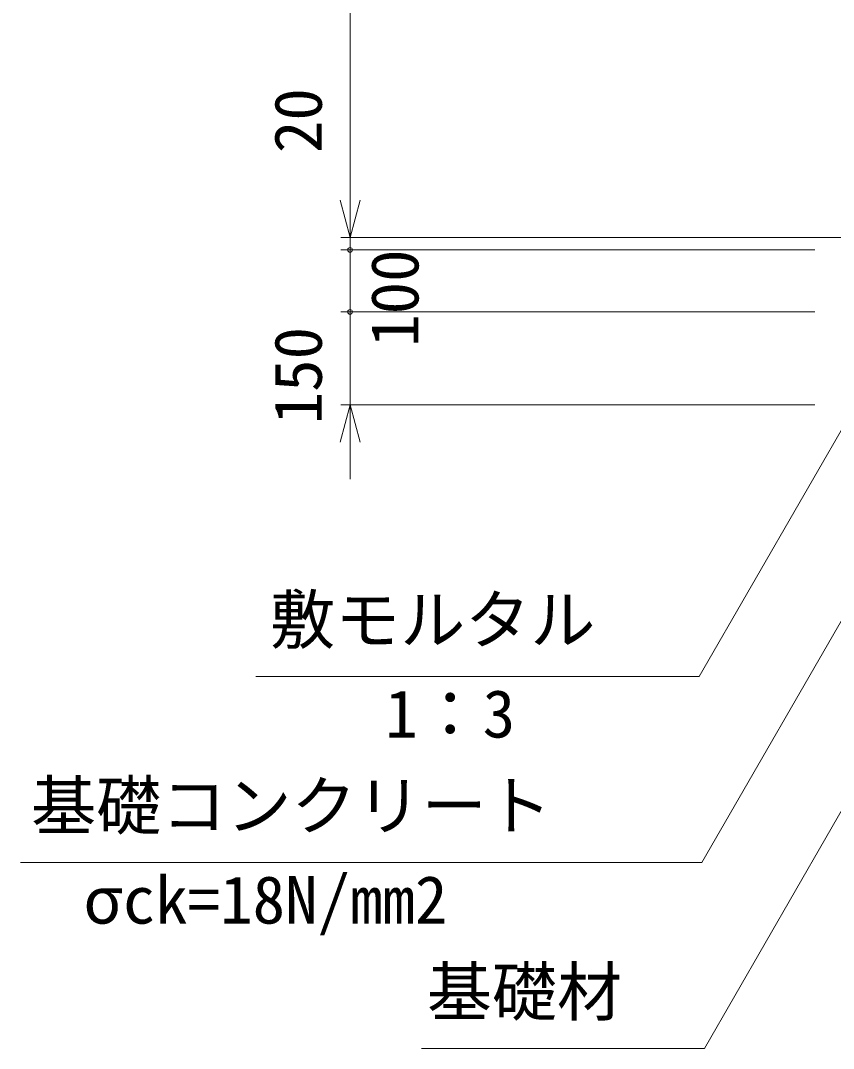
# Model space of a CAD drawing. Units: millimetres, scale not verified, with parts at other scales. Extents: x -1 to 252299, y 59402 to 118802.
# Drawn here: x 185154 to 189526, y 85822 to 91348 of the extents above; entities that cross this region are included whole.
import ezdxf
from ezdxf.enums import TextEntityAlignment as Align

# ---------------------------------------------------------------- set-up
doc = ezdxf.new("R2010")
doc.units = ezdxf.units.MM
doc.header["$LTSCALE"] = 300
for name, color, linetype, lineweight in [('0_2', 1, 'Continuous', 18), ('D-STR-DIM', 7, 'Continuous', 18), ('D-STR-HTXT', 7, 'Continuous', 18)]:
    doc.layers.add(name, color=color, linetype=linetype, lineweight=lineweight)
doc.styles.add('ＭＳ ゴシック', font='')
doc.styles.get('ＭＳ ゴシック').set_extended_font_data('MS Gothic')

msp = doc.modelspace()

# ---------------------------------------------------------------- linework, layer by layer
at = {"layer": '0_2'}
for p, q in [((186926, 90181.4), (186872.4, 90381.4)), ((186926, 90181.4), (186872.4, 90381.4)), ((186979.6, 90381.4), (186926, 90181.4)), ((186926, 90181.4), (186926, 90381.4)), ((186979.6, 90381.4), (186926, 90181.4)), ((186926, 90181.4), (186926, 90381.4)), ((186872.4, 89081.4), (186926, 89281.4)), ((186926, 89281.4), (186979.6, 89081.4)), ((186926, 89281.4), (186926, 89081.4))]:
    msp.add_line(p, q, dxfattribs=at)
for centre, start, end in [((186926, 90114.7), 90, 270), ((186926, 90114.7), 90, 270), ((186926, 90114.7), 270, 90), ((186926, 90114.7), 270, 90), ((186926, 89781.4), 90, 270), ((186926, 89781.4), 90, 270), ((186926, 89781.4), 270, 90), ((186926, 89781.4), 270, 90)]:
    msp.add_arc(centre, 12.5, start, end, dxfattribs=at)
at = {"layer": 'D-STR-DIM'}
for p, q in [((186926, 99314.7), (186926, 90381.4)), ((186926, 90381.4), (186926, 91147.1)), ((189759.3, 90181.4), (186876, 90181.4)), ((189759.3, 90181.4), (186876, 90181.4)), ((186926, 90114.7), (186926, 90181.4)), ((189426, 90114.7), (186876, 90114.7)), ((189426, 90114.7), (186876, 90114.7)), ((186926, 89781.4), (186926, 90114.7)), ((186926, 90114.7), (186926, 89914.7)), ((186926, 89781.4), (186926, 89981.4)), ((189426, 89781.4), (186876, 89781.4)), ((189426, 89781.4), (186876, 89781.4)), ((186926, 89281.4), (186926, 89781.4)), ((189426, 89281.4), (186876, 89281.4)), ((186926, 89081.4), (186926, 88881.4))]:
    msp.add_line(p, q, dxfattribs=at)
at = {"layer": 'D-STR-HTXT'}
for p, q in [((190057.6, 89994.9), (188802.9, 87821.7)), ((190549.6, 89820.7), (188817.7, 86821.7)), ((190845.7, 89319), (188832.4, 85821.7)), ((188802.9, 87821.7), (186418.7, 87821.7)), ((188817.7, 86821.7), (185153.7, 86821.7)), ((188832.4, 85821.7), (187309.7, 85821.7))]:
    msp.add_line(p, q, dxfattribs=at)

# ---------------------------------------------------------------- texts
at = {"layer": 'D-STR-DIM', "color": 1, "style": 'ＭＳ ゴシック'}
for s, p in [('20', (186851, 90635)), ('100', (187371.1, 89593.6)), ('150', (186851, 89176.9))]:
    msp.add_text(s, height=256.6, rotation=90, dxfattribs=at).set_placement(p, align=Align.BOTTOM_LEFT)
at = {"layer": 'D-STR-HTXT', "color": 1, "style": 'ＭＳ ゴシック'}
for s, p in [('敷モルタル', (186495.5, 87921.7)), ('1：3', (187115, 87416)), ('基礎コンクリート', (185210.6, 86921.7)), ('σck=18N/mm2', (185491.2, 86416)), ('基礎材', (187339.1, 85921.7))]:
    msp.add_text(s, height=256.6, dxfattribs=at).set_placement(p, align=Align.BOTTOM_LEFT)

doc.saveas('drawing.dxf')
